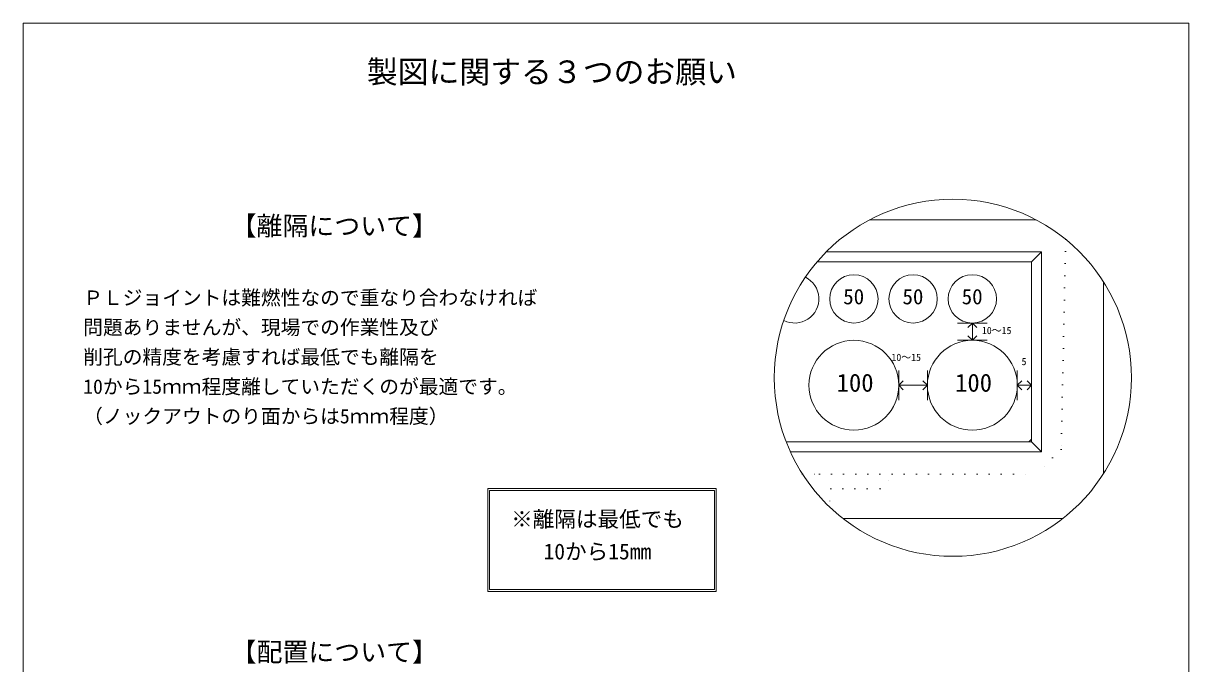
# Model space of a CAD drawing. Units: millimetres, scale not verified. Extents: x -4890 to 18490, y -2287 to 2287.
# Drawn here: x -4890 to -1830, y 606 to 2287 of the extents above; entities that cross this region are included whole.
import ezdxf
from ezdxf.enums import TextEntityAlignment as Align

# ---------------------------------------------------------------- set-up
doc = ezdxf.new("R2010")
doc.units = ezdxf.units.MM
doc.header["$LTSCALE"] = 10
doc.linetypes.add('USER5', pattern=[3.185, 0.01, -3.175])
for name, color, linetype, lineweight in [('0-2_waku', 7, 'Continuous', 18), ('0-3_gaikei', 7, 'Continuous', 18), ('0-4_kakure', 7, 'USER5', 18), ('0-5_sunpou', 7, 'Continuous', 5), ('0-7_hole', 7, 'Continuous', 18), ('0-8_uchigawa', 6, 'Continuous', 18), ('0-D_文字１', 7, 'Continuous', 18)]:
    doc.layers.add(name, color=color, linetype=linetype, lineweight=lineweight)
doc.styles.add('ＭＳ ゴシック', font='')
doc.styles.get('ＭＳ ゴシック').set_extended_font_data('MS Gothic')

# ---------------------------------------------------------------- blocks, each defined once
blk = doc.blocks.new('_Open90_36')
at = {"layer": '0-5_sunpou'}
blk.add_line((0, 0), (-1, 0), dxfattribs=at)
blk.add_lwpolyline([(-0.5, 0.5), (0, 0), (-0.5, -0.5)], dxfattribs=at)

msp = doc.modelspace()

# ---------------------------------------------------------------- linework, layer by layer
at = {"layer": '0-2_waku'}
for p, q in [((-4890, 2287.41), (-1830, 2287.41)), ((-4890, 2287.41), (-1830, 2287.41)), ((-4890, 2287.41), (-4890, -1987.59)), ((-1830, 2287.41), (-1830, -1987.59))]:
    msp.add_line(p, q, dxfattribs=at)
at = {"layer": '0-3_gaikei'}
for p, q in [((-2230.13, 1771.12), (-2668.26, 1771.12)), ((-2053.91, 1104.38), (-2053.91, 1608.75)), ((-2737.81, 987.04), (-2160.58, 987.04))]:
    msp.add_line(p, q, dxfattribs=at)
at = {"layer": '0-4_kakure'}
for p, q in [((-2844.03, 1103.68), (-2799.83, 1103.68)), ((-2799.83, 1103.68), (-2229.59, 1103.68)), ((-2799.83, 1103.68), (-2229.59, 1103.68)), ((-2770.08, 1064.8), (-2773.23, 1017.67)), ((-2770.08, 1064.8), (-2666.4, 1064.8))]:
    msp.add_line(p, q, dxfattribs=at)
for points in [[(-2152.93, 1719.98), (-2164.79, 1168.48), (-2229.59, 1103.68)], [(-2770.08, 1064.8), (-2640.48, 1064.8), (-2601.6, 1103.68)]]:
    msp.add_lwpolyline(points, dxfattribs=at)
at = {"layer": '0-5_sunpou', "color": 150, "lineweight": 18}
for p, q in [((-2436.95, 1500.26), (-2359.19, 1500.26)), ((-2436.95, 1454.9), (-2359.19, 1454.9)), ((-2591.17, 1375.84), (-2591.17, 1298.08)), ((-2516, 1375.84), (-2516, 1298.08)), ((-2280.02, 1375.84), (-2280.02, 1298.08)), ((-2242.55, 1375.84), (-2242.55, 1298.08)), ((-2591.17, 1336.96), (-2516, 1336.96)), ((-2280.02, 1336.96), (-2242.55, 1336.96)), ((-2242.55, 1195.31), (-2249.71, 1187.92))]:
    msp.add_line(p, q, dxfattribs=at)
msp.add_circle((-2449.2, 1356.56), 468.88, dxfattribs=at)
at = {"layer": '0-7_hole'}
for centre, radius in [((-2709.11, 1563.76), 63.5), ((-2553.59, 1563.76), 63.5), ((-2398.07, 1563.76), 63.5), ((-2709.11, 1336.96), 117.94), ((-2398.07, 1336.96), 117.94)]:
    msp.add_circle(centre, radius, dxfattribs=at)
msp.add_arc((-2864.63, 1563.76), 63.5, 243.19936, 63.78529, dxfattribs=at)
at = {"layer": '0-8_uchigawa'}
for p, q in [((-2781.97, 1686.88), (-2216.63, 1686.88)), ((-2216.63, 1162), (-2216.63, 1686.88)), ((-2805.83, 1660.96), (-2799.83, 1660.96)), ((-2242.55, 1187.92), (-2242.55, 1660.96)), ((-2886.69, 1187.92), (-2799.83, 1187.92)), ((-2799.83, 1187.92), (-2242.55, 1187.92)), ((-2216.63, 1162), (-2242.55, 1187.92)), ((-2875.8, 1162), (-2799.83, 1162)), ((-2799.83, 1162), (-2216.63, 1162)), ((-3670.47, 1065.66), (-3070.47, 1065.66)), ((-3670.47, 795.66), (-3670.47, 1065.66)), ((-3665.47, 1060.66), (-3075.47, 1060.66)), ((-3665.47, 800.66), (-3665.47, 1060.66)), ((-3075.47, 800.66), (-3075.47, 1060.66)), ((-3070.47, 795.66), (-3070.47, 1065.66)), ((-3670.47, 795.66), (-3070.47, 795.66)), ((-3665.47, 800.66), (-3075.47, 800.66))]:
    msp.add_line(p, q, dxfattribs=at)
msp.add_lwpolyline([(-2799.83, 1660.96), (-2242.55, 1660.96), (-2216.63, 1686.88)], dxfattribs=at)

# ---------------------------------------------------------------- block references
at = {"layer": '0-5_sunpou', "xscale": 23.328, "yscale": 23.328}
for p, rotation in [((-2398.07, 1500.26), 90), ((-2398.07, 1454.9), 270), ((-2591.17, 1336.96), 180), ((-2280.02, 1336.96), 180)]:
    msp.add_blockref('_Open90_36', p, dxfattribs=dict(at, rotation=rotation))
for p in [(-2516, 1336.96), (-2242.55, 1336.96)]:
    msp.add_blockref('_Open90_36', p, dxfattribs=at)

# ---------------------------------------------------------------- texts
at = {"layer": '0-D_文字１', "style": 'ＭＳ ゴシック'}
for s, height, p in [('製図に関する３つのお願い', 59.38, (-3988.06, 2112.61)), ('【離隔について】', 49.88, (-4345.66, 1715.52)), ('ＰＬジョイントは難燃性なので重なり合わなければ', 38.01, (-4732.77, 1536.39)), ('50', 40.38, (-2737.09, 1537.39)), ('50', 40.38, (-2581.57, 1537.39)), ('50', 40.38, (-2426.05, 1537.39)), ('問題ありませんが、現場での作業性及び', 38.01, (-4732.77, 1458.63)), ('10～15', 19, (-2373, 1465.57)), ('削孔の精度を考慮すれば最低でも離隔を', 38.01, (-4732.77, 1380.87)), ('10～15', 19, (-2610.53, 1395.08)), ('5', 19, (-2268.86, 1384.04)), ('10から15ｍｍ程度離していただくのが最適です。', 38.01, (-4732.77, 1303.11)), ('100', 47.51, (-2754.39, 1305.62)), ('100', 47.51, (-2443.35, 1305.62)), ('（ノックアウトのり面からは5ｍｍ程度）', 38.01, (-4732.77, 1225.35)), ('※離隔は最低でも', 41.57, (-3609.09, 952.2)), ('\u3000 10から15mm', 41.57, (-3609.09, 867.15)), ('【配置について】', 49.88, (-4345.66, 596.66))]:
    msp.add_text(s, height=height, dxfattribs=at).set_placement(p, align=Align.BOTTOM_LEFT)

doc.saveas('drawing.dxf')
